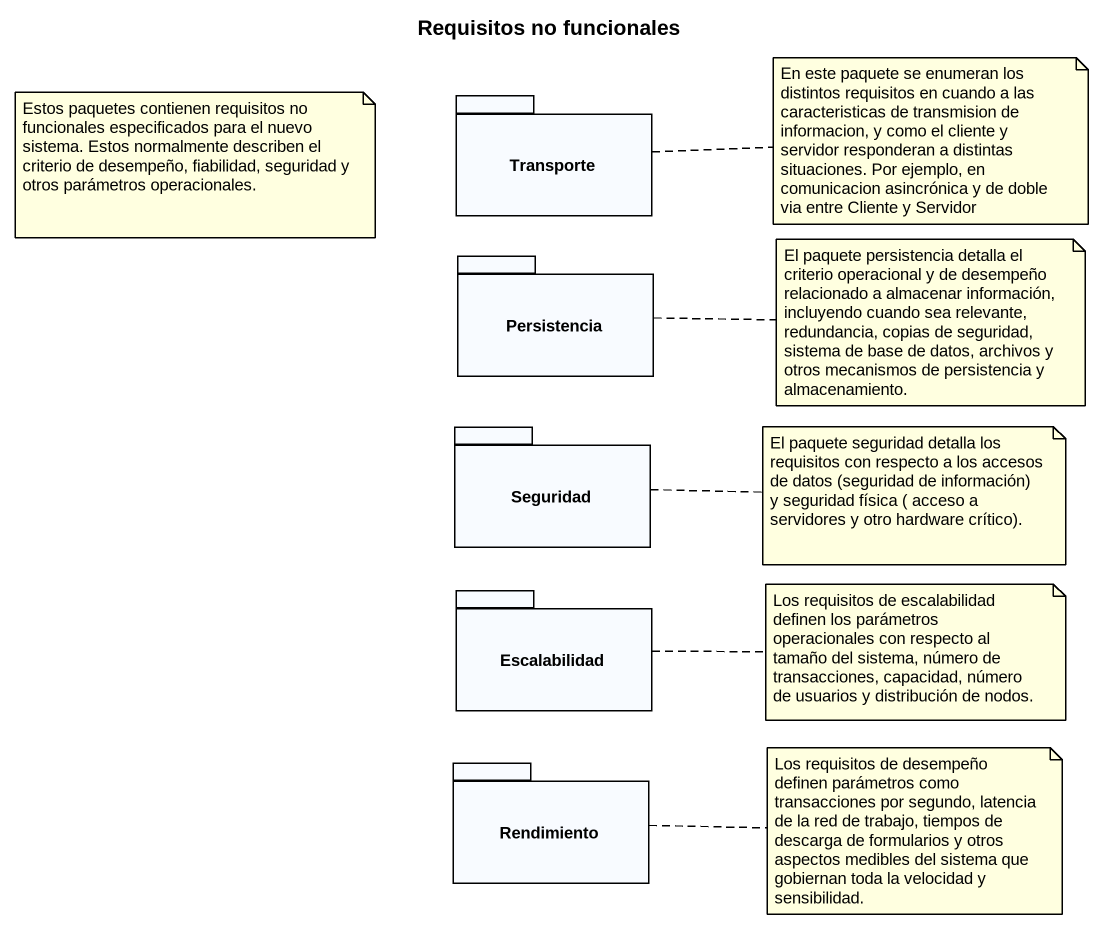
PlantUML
@startuml
title Requisitos no funcionales
package Transporte {
}
package Persistencia {
}
package Seguridad {
}
package Escalabilidad {
}
package Rendimiento {
}
note as N1
  Estos paquetes contienen requisitos no funcionales especificados para el nuevo sistema. Estos normalmente describen el criterio de desempeño, fiabilidad, seguridad y otros parámetros operacionales.
end note
note right of Transporte : En este paquete se enumeran los distintos requisitos en cuando a las caracteristicas de transmision de informacion, y como el cliente y servidor responderan a distintas situaciones. Por ejemplo, en comunicacion asincrónica y de doble via entre Cliente y Servidor
note right of Persistencia : El paquete persistencia detalla el criterio operacional y de desempeño relacionado a almacenar información, incluyendo cuando sea relevante, redundancia, copias de seguridad, sistema de base de datos, archivos y otros mecanismos de persistencia y almacenamiento.
note right of Seguridad : El paquete seguridad detalla los requisitos con respecto a los accesos de datos (seguridad de información) y seguridad física ( acceso a servidores y otro hardware crítico).
note right of Escalabilidad : Los requisitos de escalabilidad definen los parámetros operacionales con respecto al tamaño del sistema, número de transacciones, capacidad, número de usuarios y distribución de nodos.
note right of Rendimiento : Los requisitos de desempeño definen parámetros como transacciones por segundo, latencia de la red de trabajo, tiempos de descarga de formularios y otros aspectos medibles del sistema que gobiernan toda la velocidad y sensibilidad.
@enduml
